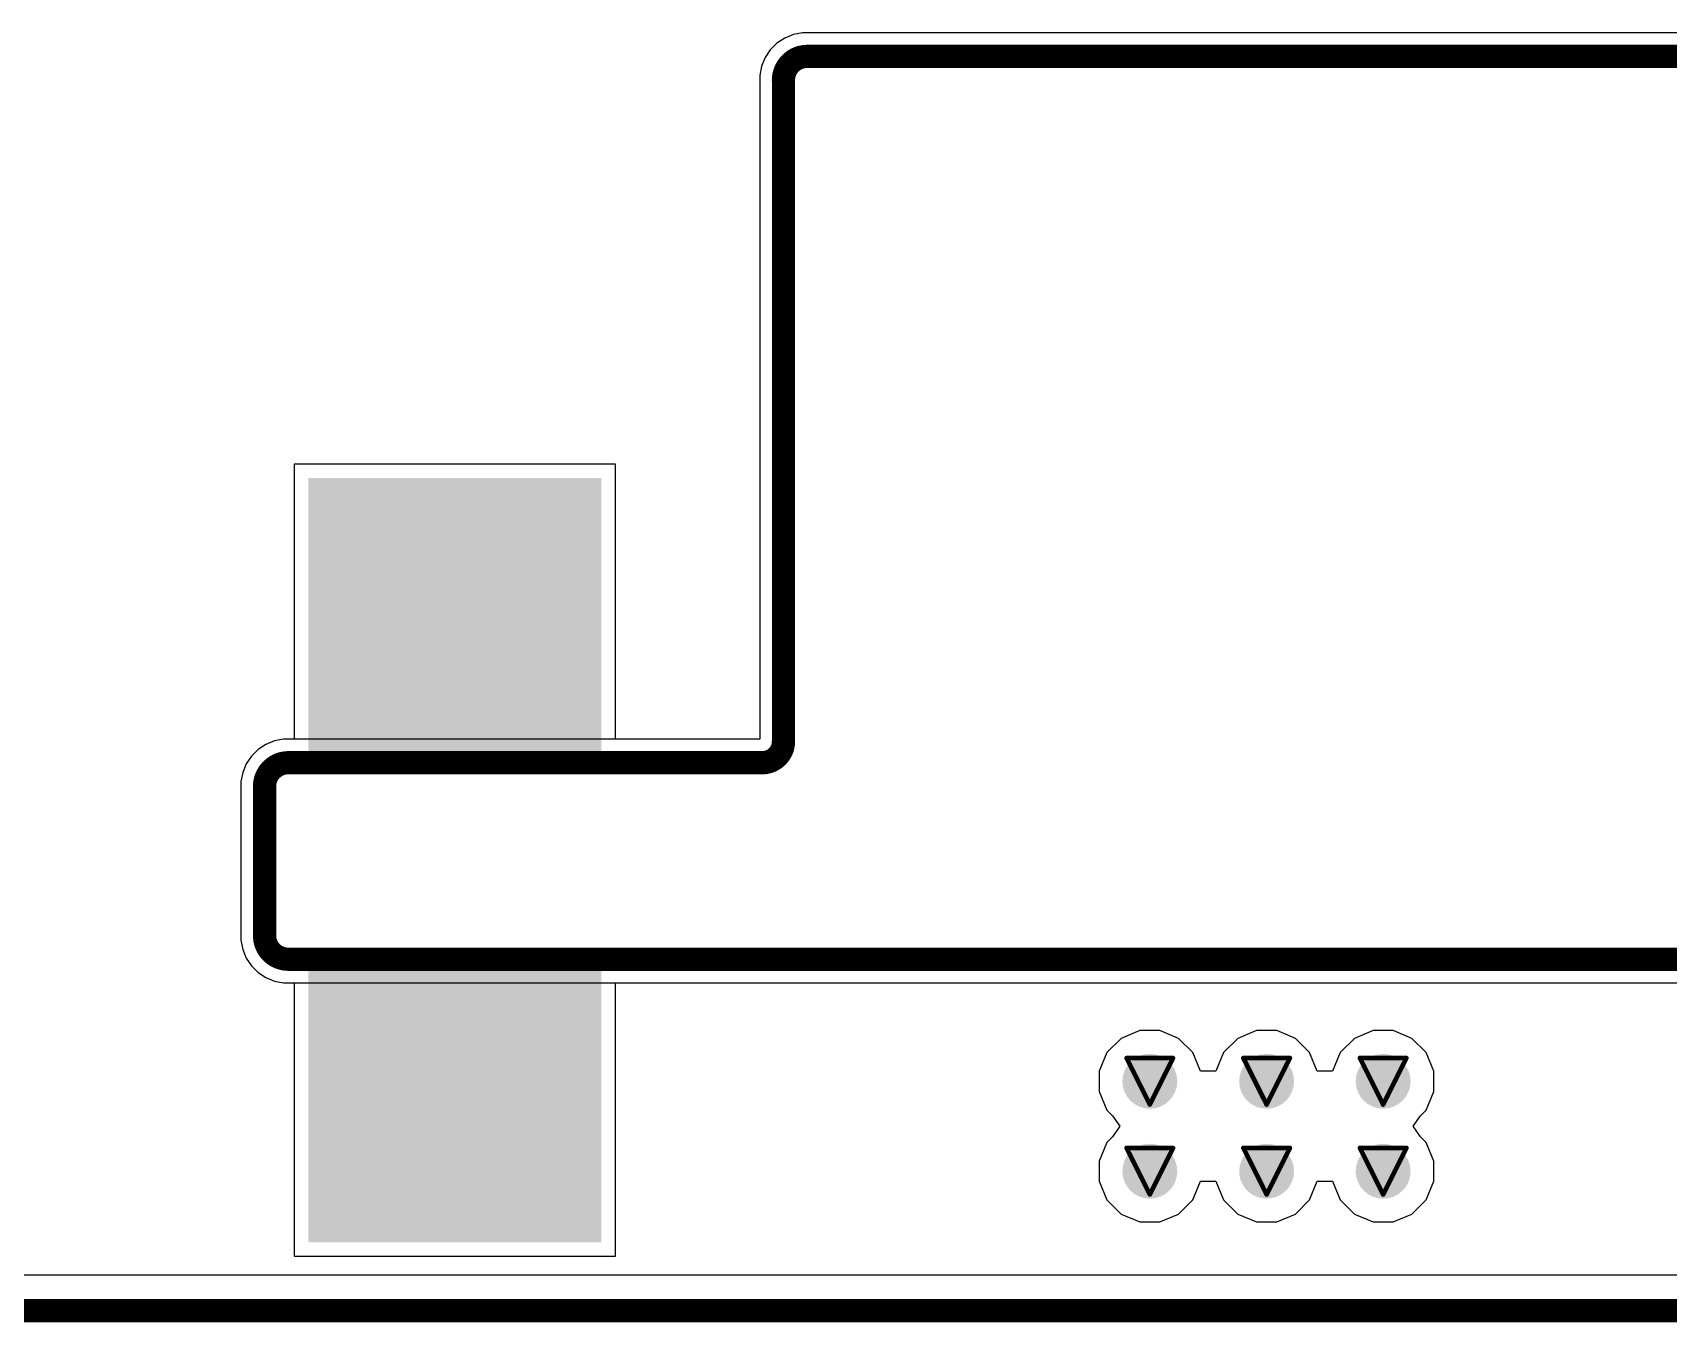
# Model space of a CAD drawing. Header units: inches. Extents: x 0 to 5359, y 0 to 5098.
# Drawn here: x 38.59 to 56.46, y -0.13 to 13.97 of the extents above; entities that cross this region are included whole.
import ezdxf

# ---------------------------------------------------------------- set-up
doc = ezdxf.new("R2010")
doc.units = ezdxf.units.IN
for name, color, linetype in [('Board Outline', 216, 'Continuous'), ('Bottom Layer', 5, 'Continuous'), ('Bottom Paste', 16, 'Continuous'), ('Bottom Solder', 6, 'Continuous'), ('Drill Drawing', 1, 'Continuous'), ('Layer 1', 16, 'Continuous'), ('Layer 2', 76, 'Continuous'), ('Multi-Layer', 9, 'Continuous'), ('Top Layer', 1, 'Continuous'), ('Top Paste', 8, 'Continuous'), ('Top Solder', 216, 'Continuous'), ('Via Holes', 16, 'Continuous')]:
    doc.layers.add(name, color=color, linetype=linetype)

msp = doc.modelspace()

# ---------------------------------------------------------------- hatches: boundary and pattern name
at = {"layer": 'Bottom Layer'}
for points in [[(41.7, 9), (44.7, 9), (44.7, 6), (41.7, 6)], [(41.7, 3.85), (44.7, 3.85), (44.7, 0.85), (41.7, 0.85)]]:
    msp.add_hatch(color=5, dxfattribs=at).paths.add_polyline_path(points)
h = msp.add_hatch(color=5, dxfattribs=at)
edge = h.paths.add_edge_path()
edge.add_arc((50.794, 2.507), 0.3, 0, 360)
h = msp.add_hatch(color=5, dxfattribs=at)
edge = h.paths.add_edge_path()
edge.add_arc((52.07, 2.507), 0.3, 0, 360)
h = msp.add_hatch(color=5, dxfattribs=at)
edge = h.paths.add_edge_path()
edge.add_arc((53.343, 2.507), 0.3, 0, 360)
h = msp.add_hatch(color=5, dxfattribs=at)
edge = h.paths.add_edge_path()
edge.add_arc((50.794, 1.524), 0.3, 0, 360)
h = msp.add_hatch(color=5, dxfattribs=at)
edge = h.paths.add_edge_path()
edge.add_arc((52.07, 1.524), 0.3, 0, 360)
h = msp.add_hatch(color=5, dxfattribs=at)
edge = h.paths.add_edge_path()
edge.add_arc((53.343, 1.524), 0.3, 0, 360)
at = {"layer": 'Bottom Paste'}
for points in [[(41.7, 9), (44.7, 9), (44.7, 6), (41.7, 6)], [(41.7, 3.85), (44.7, 3.85), (44.7, 0.85), (41.7, 0.85)]]:
    msp.add_hatch(color=16, dxfattribs=at).paths.add_polyline_path(points)
at = {"layer": 'Bottom Solder'}
for points in [[(41.598, 9.102), (44.802, 9.102), (44.802, 5.898), (41.598, 5.898)], [(41.598, 3.952), (44.802, 3.952), (44.802, 0.748), (41.598, 0.748)]]:
    msp.add_hatch(color=6, dxfattribs=at).paths.add_polyline_path(points)
at = {"layer": 'Layer 1'}
h = msp.add_hatch(color=16, dxfattribs=at)
edge = h.paths.add_edge_path()
edge.add_arc((50.794, 2.507), 0.3, 0, 360)
h = msp.add_hatch(color=16, dxfattribs=at)
edge = h.paths.add_edge_path()
edge.add_arc((52.07, 2.507), 0.3, 0, 360)
h = msp.add_hatch(color=16, dxfattribs=at)
edge = h.paths.add_edge_path()
edge.add_arc((53.343, 2.507), 0.3, 0, 360)
h = msp.add_hatch(color=16, dxfattribs=at)
edge = h.paths.add_edge_path()
edge.add_arc((50.794, 1.524), 0.3, 0, 360)
h = msp.add_hatch(color=16, dxfattribs=at)
edge = h.paths.add_edge_path()
edge.add_arc((52.07, 1.524), 0.3, 0, 360)
h = msp.add_hatch(color=16, dxfattribs=at)
edge = h.paths.add_edge_path()
edge.add_arc((53.343, 1.524), 0.3, 0, 360)
at = {"layer": 'Layer 2'}
h = msp.add_hatch(color=76, dxfattribs=at)
edge = h.paths.add_edge_path()
edge.add_arc((50.794, 2.507), 0.3, 0, 360)
h = msp.add_hatch(color=76, dxfattribs=at)
edge = h.paths.add_edge_path()
edge.add_arc((52.07, 2.507), 0.3, 0, 360)
h = msp.add_hatch(color=76, dxfattribs=at)
edge = h.paths.add_edge_path()
edge.add_arc((53.343, 2.507), 0.3, 0, 360)
h = msp.add_hatch(color=76, dxfattribs=at)
edge = h.paths.add_edge_path()
edge.add_arc((50.794, 1.524), 0.3, 0, 360)
h = msp.add_hatch(color=76, dxfattribs=at)
edge = h.paths.add_edge_path()
edge.add_arc((52.07, 1.524), 0.3, 0, 360)
h = msp.add_hatch(color=76, dxfattribs=at)
edge = h.paths.add_edge_path()
edge.add_arc((53.343, 1.524), 0.3, 0, 360)
at = {"layer": 'Top Layer'}
for points in [[(41.7, 9), (44.7, 9), (44.7, 6), (41.7, 6)], [(41.7, 3.85), (44.7, 3.85), (44.7, 0.85), (41.7, 0.85)]]:
    msp.add_hatch(color=1, dxfattribs=at).paths.add_polyline_path(points)
h = msp.add_hatch(color=1, dxfattribs=at)
edge = h.paths.add_edge_path()
edge.add_arc((50.794, 2.507), 0.3, 0, 360)
h = msp.add_hatch(color=1, dxfattribs=at)
edge = h.paths.add_edge_path()
edge.add_arc((52.07, 2.507), 0.3, 0, 360)
h = msp.add_hatch(color=1, dxfattribs=at)
edge = h.paths.add_edge_path()
edge.add_arc((53.343, 2.507), 0.3, 0, 360)
h = msp.add_hatch(color=1, dxfattribs=at)
edge = h.paths.add_edge_path()
edge.add_arc((50.794, 1.524), 0.3, 0, 360)
h = msp.add_hatch(color=1, dxfattribs=at)
edge = h.paths.add_edge_path()
edge.add_arc((52.07, 1.524), 0.3, 0, 360)
h = msp.add_hatch(color=1, dxfattribs=at)
edge = h.paths.add_edge_path()
edge.add_arc((53.343, 1.524), 0.3, 0, 360)
at = {"layer": 'Top Paste'}
for points in [[(41.7, 9), (44.7, 9), (44.7, 6), (41.7, 6)], [(41.7, 3.85), (44.7, 3.85), (44.7, 0.85), (41.7, 0.85)]]:
    msp.add_hatch(color=8, dxfattribs=at).paths.add_polyline_path(points)
at = {"layer": 'Top Solder'}
for points in [[(41.598, 9.102), (44.802, 9.102), (44.802, 5.898), (41.598, 5.898)], [(41.598, 3.952), (44.802, 3.952), (44.802, 0.748), (41.598, 0.748)]]:
    msp.add_hatch(color=216, dxfattribs=at).paths.add_polyline_path(points)
at = {"layer": 'Via Holes'}
h = msp.add_hatch(color=7, dxfattribs=at)
edge = h.paths.add_edge_path()
edge.add_arc((50.794, 2.507), 0.15, 0, 360)
h = msp.add_hatch(color=7, dxfattribs=at)
edge = h.paths.add_edge_path()
edge.add_arc((52.07, 2.507), 0.15, 0, 360)
h = msp.add_hatch(color=7, dxfattribs=at)
edge = h.paths.add_edge_path()
edge.add_arc((53.343, 2.507), 0.15, 0, 360)
h = msp.add_hatch(color=7, dxfattribs=at)
edge = h.paths.add_edge_path()
edge.add_arc((50.794, 1.524), 0.15, 0, 360)
h = msp.add_hatch(color=7, dxfattribs=at)
edge = h.paths.add_edge_path()
edge.add_arc((52.07, 1.524), 0.15, 0, 360)
h = msp.add_hatch(color=7, dxfattribs=at)
edge = h.paths.add_edge_path()
edge.add_arc((53.343, 1.524), 0.15, 0, 360)

# ---------------------------------------------------------------- linework, layer by layer
at = {"layer": 'Board Outline'}
for points in [[(46.791, 13.45, 0.254, 0.254, -0.414214), (47.05, 13.709, 0.254, 0.254, 0)], [(47.05, 13.709, 0.254, 0.254, 0), (61.65, 13.709, 0.254, 0.254, 0)], [(46.791, 6.221, 0.254, 0.254, 0), (46.791, 13.45, 0.254, 0.254, 0)], [(46.791, 6.221, 0.254, 0.254, -0.414214), (46.559, 5.989, 0.254, 0.254, 0)], [(41.121, 5.73, 0.254, 0.254, -0.414214), (41.38, 5.989, 0.254, 0.254, 0)], [(41.38, 5.989, 0.254, 0.254, 0), (46.559, 5.989, 0.254, 0.254, 0)], [(41.121, 4.1, 0.254, 0.254, 0), (41.121, 5.73, 0.254, 0.254, 0)], [(41.38, 3.841, 0.254, 0.254, -0.414214), (41.121, 4.1, 0.254, 0.254, 0)], [(41.38, 3.841, 0.254, 0.254, 0), (86.42, 3.841, 0.254, 0.254, 0)], [(0, 0, 0.254, 0.254, 0), (110, 0, 0.254, 0.254, 0)]]:
    msp.add_lwpolyline(points, format="xyseb", dxfattribs=at)
for points in [[(46.986, 13.709, 0.127, 0.127, 1), (47.113, 13.709, 0.127, 0.127, 1)], [(46.986, 13.709, 0.127, 0.127, 1), (47.113, 13.709, 0.127, 0.127, 1)], [(46.727, 13.45, 0.127, 0.127, 1), (46.854, 13.45, 0.127, 0.127, 1)], [(46.727, 13.45, 0.127, 0.127, 1), (46.854, 13.45, 0.127, 0.127, 1)], [(46.727, 6.221, 0.127, 0.127, 1), (46.854, 6.221, 0.127, 0.127, 1)], [(46.727, 6.221, 0.127, 0.127, 1), (46.854, 6.221, 0.127, 0.127, 1)], [(41.316, 5.989, 0.127, 0.127, 1), (41.443, 5.989, 0.127, 0.127, 1)], [(41.316, 5.989, 0.127, 0.127, 1), (41.443, 5.989, 0.127, 0.127, 1)], [(46.496, 5.989, 0.127, 0.127, 1), (46.623, 5.989, 0.127, 0.127, 1)], [(46.496, 5.989, 0.127, 0.127, 1), (46.623, 5.989, 0.127, 0.127, 1)], [(41.057, 5.73, 0.127, 0.127, 1), (41.184, 5.73, 0.127, 0.127, 1)], [(41.057, 5.73, 0.127, 0.127, 1), (41.184, 5.73, 0.127, 0.127, 1)], [(41.057, 4.1, 0.127, 0.127, 1), (41.184, 4.1, 0.127, 0.127, 1)], [(41.057, 4.1, 0.127, 0.127, 1), (41.184, 4.1, 0.127, 0.127, 1)], [(41.316, 3.841, 0.127, 0.127, 1), (41.443, 3.841, 0.127, 0.127, 1)], [(41.316, 3.841, 0.127, 0.127, 1), (41.443, 3.841, 0.127, 0.127, 1)]]:
    msp.add_lwpolyline(points, format="xyseb", close=True, dxfattribs=at)
at = {"layer": 'Bottom Layer'}
for p, q in [((46.899, 13.948), (46.804, 13.909)), ((46.998, 13.968), (46.899, 13.948)), ((47.05, 13.968), (46.998, 13.968)), ((61.65, 13.968), (47.05, 13.968)), ((47.05, 13.968), (47.05, 13.968)), ((46.647, 13.78), (46.591, 13.696)), ((46.72, 13.853), (46.647, 13.78)), ((46.804, 13.909), (46.72, 13.853)), ((46.552, 13.601), (46.532, 13.502)), ((46.591, 13.696), (46.552, 13.601)), ((46.532, 13.502), (46.532, 6.248)), ((44.954, 9.254), (41.446, 9.254)), ((41.446, 9.254), (41.446, 6.248)), ((44.954, 6.248), (44.954, 9.254)), ((41.05, 6.133), (40.977, 6.06)), ((41.134, 6.189), (41.05, 6.133)), ((41.229, 6.228), (41.134, 6.189)), ((41.328, 6.248), (41.229, 6.228)), ((41.38, 6.248), (41.328, 6.248)), ((41.446, 6.248), (41.38, 6.248)), ((41.38, 6.248), (41.38, 6.248)), ((46.532, 6.248), (44.954, 6.248)), ((40.921, 5.976), (40.882, 5.881)), ((40.977, 6.06), (40.921, 5.976)), ((40.882, 5.881), (40.862, 5.782)), ((40.862, 5.782), (40.862, 4.1)), ((40.862, 4.1), (40.862, 4.1)), ((40.862, 4.1), (40.862, 4.049)), ((40.862, 4.049), (40.882, 3.949)), ((40.882, 3.949), (40.921, 3.854)), ((40.921, 3.854), (40.977, 3.77)), ((40.977, 3.77), (41.05, 3.697)), ((41.05, 3.697), (41.134, 3.641)), ((41.134, 3.641), (41.229, 3.602)), ((41.229, 3.602), (41.328, 3.582)), ((41.328, 3.582), (41.446, 3.582)), ((41.446, 3.582), (41.446, 0.596)), ((44.954, 0.596), (44.954, 3.582)), ((44.954, 3.582), (82.846, 3.582)), ((41.446, 0.596), (44.954, 0.596)), ((105.855, 0.388), (4.145, 0.388))]:
    msp.add_line(p, q, dxfattribs=at)
at = {"layer": 'Drill Drawing'}
for points in [[(50.54, 2.761, 0.0508, 0.0508, 0), (51.048, 2.761, 0.0508, 0.0508, 0)], [(50.54, 2.761, 0.0508, 0.0508, 0), (50.794, 2.253, 0.0508, 0.0508, 0)], [(50.794, 2.253, 0.0508, 0.0508, 0), (51.048, 2.761, 0.0508, 0.0508, 0)], [(51.816, 2.761, 0.0508, 0.0508, 0), (52.324, 2.761, 0.0508, 0.0508, 0)], [(51.816, 2.761, 0.0508, 0.0508, 0), (52.07, 2.253, 0.0508, 0.0508, 0)], [(52.07, 2.253, 0.0508, 0.0508, 0), (52.324, 2.761, 0.0508, 0.0508, 0)], [(53.089, 2.761, 0.0508, 0.0508, 0), (53.597, 2.761, 0.0508, 0.0508, 0)], [(53.089, 2.761, 0.0508, 0.0508, 0), (53.343, 2.253, 0.0508, 0.0508, 0)], [(53.343, 2.253, 0.0508, 0.0508, 0), (53.597, 2.761, 0.0508, 0.0508, 0)], [(50.54, 1.778, 0.0508, 0.0508, 0), (51.048, 1.778, 0.0508, 0.0508, 0)], [(50.54, 1.778, 0.0508, 0.0508, 0), (50.794, 1.27, 0.0508, 0.0508, 0)], [(50.794, 1.27, 0.0508, 0.0508, 0), (51.048, 1.778, 0.0508, 0.0508, 0)], [(51.816, 1.778, 0.0508, 0.0508, 0), (52.324, 1.778, 0.0508, 0.0508, 0)], [(51.816, 1.778, 0.0508, 0.0508, 0), (52.07, 1.27, 0.0508, 0.0508, 0)], [(52.07, 1.27, 0.0508, 0.0508, 0), (52.324, 1.778, 0.0508, 0.0508, 0)], [(53.089, 1.778, 0.0508, 0.0508, 0), (53.597, 1.778, 0.0508, 0.0508, 0)], [(53.089, 1.778, 0.0508, 0.0508, 0), (53.343, 1.27, 0.0508, 0.0508, 0)], [(53.343, 1.27, 0.0508, 0.0508, 0), (53.597, 1.778, 0.0508, 0.0508, 0)]]:
    msp.add_lwpolyline(points, format="xyseb", dxfattribs=at)
for points in [[(50.527, 2.761, 0.0254, 0.0254, 1), (50.552, 2.761, 0.0254, 0.0254, 1)], [(50.527, 2.761, 0.0254, 0.0254, 1), (50.552, 2.761, 0.0254, 0.0254, 1)], [(51.035, 2.761, 0.0254, 0.0254, 1), (51.06, 2.761, 0.0254, 0.0254, 1)], [(51.035, 2.761, 0.0254, 0.0254, 1), (51.06, 2.761, 0.0254, 0.0254, 1)], [(51.803, 2.761, 0.0254, 0.0254, 1), (51.829, 2.761, 0.0254, 0.0254, 1)], [(51.803, 2.761, 0.0254, 0.0254, 1), (51.829, 2.761, 0.0254, 0.0254, 1)], [(52.311, 2.761, 0.0254, 0.0254, 1), (52.337, 2.761, 0.0254, 0.0254, 1)], [(52.311, 2.761, 0.0254, 0.0254, 1), (52.337, 2.761, 0.0254, 0.0254, 1)], [(53.076, 2.761, 0.0254, 0.0254, 1), (53.102, 2.761, 0.0254, 0.0254, 1)], [(53.076, 2.761, 0.0254, 0.0254, 1), (53.102, 2.761, 0.0254, 0.0254, 1)], [(53.584, 2.761, 0.0254, 0.0254, 1), (53.61, 2.761, 0.0254, 0.0254, 1)], [(53.584, 2.761, 0.0254, 0.0254, 1), (53.61, 2.761, 0.0254, 0.0254, 1)], [(50.781, 2.253, 0.0254, 0.0254, 1), (50.806, 2.253, 0.0254, 0.0254, 1)], [(50.781, 2.253, 0.0254, 0.0254, 1), (50.806, 2.253, 0.0254, 0.0254, 1)], [(52.057, 2.253, 0.0254, 0.0254, 1), (52.083, 2.253, 0.0254, 0.0254, 1)], [(52.057, 2.253, 0.0254, 0.0254, 1), (52.083, 2.253, 0.0254, 0.0254, 1)], [(53.33, 2.253, 0.0254, 0.0254, 1), (53.356, 2.253, 0.0254, 0.0254, 1)], [(53.33, 2.253, 0.0254, 0.0254, 1), (53.356, 2.253, 0.0254, 0.0254, 1)], [(50.527, 1.778, 0.0254, 0.0254, 1), (50.552, 1.778, 0.0254, 0.0254, 1)], [(50.527, 1.778, 0.0254, 0.0254, 1), (50.552, 1.778, 0.0254, 0.0254, 1)], [(51.035, 1.778, 0.0254, 0.0254, 1), (51.06, 1.778, 0.0254, 0.0254, 1)], [(51.035, 1.778, 0.0254, 0.0254, 1), (51.06, 1.778, 0.0254, 0.0254, 1)], [(51.803, 1.778, 0.0254, 0.0254, 1), (51.829, 1.778, 0.0254, 0.0254, 1)], [(51.803, 1.778, 0.0254, 0.0254, 1), (51.829, 1.778, 0.0254, 0.0254, 1)], [(52.311, 1.778, 0.0254, 0.0254, 1), (52.337, 1.778, 0.0254, 0.0254, 1)], [(52.311, 1.778, 0.0254, 0.0254, 1), (52.337, 1.778, 0.0254, 0.0254, 1)], [(53.076, 1.778, 0.0254, 0.0254, 1), (53.102, 1.778, 0.0254, 0.0254, 1)], [(53.076, 1.778, 0.0254, 0.0254, 1), (53.102, 1.778, 0.0254, 0.0254, 1)], [(53.584, 1.778, 0.0254, 0.0254, 1), (53.61, 1.778, 0.0254, 0.0254, 1)], [(53.584, 1.778, 0.0254, 0.0254, 1), (53.61, 1.778, 0.0254, 0.0254, 1)], [(50.781, 1.27, 0.0254, 0.0254, 1), (50.806, 1.27, 0.0254, 0.0254, 1)], [(50.781, 1.27, 0.0254, 0.0254, 1), (50.806, 1.27, 0.0254, 0.0254, 1)], [(52.057, 1.27, 0.0254, 0.0254, 1), (52.083, 1.27, 0.0254, 0.0254, 1)], [(52.057, 1.27, 0.0254, 0.0254, 1), (52.083, 1.27, 0.0254, 0.0254, 1)], [(53.33, 1.27, 0.0254, 0.0254, 1), (53.356, 1.27, 0.0254, 0.0254, 1)], [(53.33, 1.27, 0.0254, 0.0254, 1), (53.356, 1.27, 0.0254, 0.0254, 1)]]:
    msp.add_lwpolyline(points, format="xyseb", close=True, dxfattribs=at)
at = {"layer": 'Layer 1'}
for p, q in [((46.899, 13.948), (46.804, 13.909)), ((46.998, 13.968), (46.899, 13.948)), ((47.05, 13.968), (46.998, 13.968)), ((61.65, 13.968), (47.05, 13.968)), ((47.05, 13.968), (47.05, 13.968)), ((46.647, 13.78), (46.591, 13.696)), ((46.72, 13.853), (46.647, 13.78)), ((46.804, 13.909), (46.72, 13.853)), ((46.552, 13.601), (46.532, 13.502)), ((46.591, 13.696), (46.552, 13.601)), ((46.532, 13.502), (46.532, 6.248)), ((41.05, 6.133), (40.977, 6.06)), ((41.134, 6.189), (41.05, 6.133)), ((41.229, 6.228), (41.134, 6.189)), ((41.328, 6.248), (41.229, 6.228)), ((41.38, 6.248), (41.328, 6.248)), ((46.532, 6.248), (41.38, 6.248)), ((41.38, 6.248), (41.38, 6.248)), ((40.921, 5.976), (40.882, 5.881)), ((40.977, 6.06), (40.921, 5.976)), ((40.882, 5.881), (40.862, 5.782)), ((40.862, 5.782), (40.862, 4.1)), ((40.862, 4.1), (40.862, 4.1)), ((40.862, 4.1), (40.862, 4.049)), ((40.862, 4.049), (40.882, 3.949)), ((40.882, 3.949), (40.921, 3.854)), ((40.921, 3.854), (40.977, 3.77)), ((40.977, 3.77), (41.05, 3.697)), ((41.05, 3.697), (41.134, 3.641)), ((41.134, 3.641), (41.229, 3.602)), ((41.229, 3.602), (41.328, 3.582)), ((41.328, 3.582), (41.38, 3.582)), ((41.38, 3.582), (86.42, 3.582)), ((105.855, 0.388), (4.145, 0.388))]:
    msp.add_line(p, q, dxfattribs=at)
at = {"layer": 'Layer 2'}
for p, q in [((46.899, 13.948), (46.804, 13.909)), ((46.998, 13.968), (46.899, 13.948)), ((47.05, 13.968), (46.998, 13.968)), ((61.65, 13.968), (47.05, 13.968)), ((47.05, 13.968), (47.05, 13.968)), ((46.647, 13.78), (46.591, 13.696)), ((46.72, 13.853), (46.647, 13.78)), ((46.804, 13.909), (46.72, 13.853)), ((46.552, 13.601), (46.532, 13.502)), ((46.591, 13.696), (46.552, 13.601)), ((46.532, 13.502), (46.532, 6.248)), ((41.05, 6.133), (40.977, 6.06)), ((41.134, 6.189), (41.05, 6.133)), ((41.229, 6.228), (41.134, 6.189)), ((41.328, 6.248), (41.229, 6.228)), ((41.38, 6.248), (41.328, 6.248)), ((46.532, 6.248), (41.38, 6.248)), ((41.38, 6.248), (41.38, 6.248)), ((40.921, 5.976), (40.882, 5.881)), ((40.977, 6.06), (40.921, 5.976)), ((40.882, 5.881), (40.862, 5.782)), ((40.862, 5.782), (40.862, 4.1)), ((40.862, 4.1), (40.862, 4.1)), ((40.862, 4.1), (40.862, 4.049)), ((40.862, 4.049), (40.882, 3.949)), ((40.882, 3.949), (40.921, 3.854)), ((40.921, 3.854), (40.977, 3.77)), ((40.977, 3.77), (41.05, 3.697)), ((41.05, 3.697), (41.134, 3.641)), ((41.134, 3.641), (41.229, 3.602)), ((41.229, 3.602), (41.328, 3.582)), ((41.328, 3.582), (41.38, 3.582)), ((41.38, 3.582), (86.42, 3.582)), ((50.684, 3.061), (50.48, 2.976)), ((50.904, 3.061), (50.684, 3.061)), ((51.108, 2.976), (50.904, 3.061)), ((51.96, 3.061), (51.756, 2.976)), ((52.18, 3.061), (51.96, 3.061)), ((52.384, 2.976), (52.18, 3.061)), ((53.233, 3.061), (53.029, 2.976)), ((53.453, 3.061), (53.233, 3.061)), ((53.657, 2.976), (53.453, 3.061)), ((50.48, 2.976), (50.324, 2.82)), ((51.263, 2.82), (51.108, 2.976)), ((51.756, 2.976), (51.6, 2.82)), ((52.54, 2.82), (52.384, 2.976)), ((53.029, 2.976), (52.873, 2.82)), ((53.813, 2.82), (53.657, 2.976)), ((50.324, 2.82), (50.24, 2.617)), ((51.348, 2.617), (51.263, 2.82)), ((51.6, 2.82), (51.516, 2.617)), ((52.624, 2.617), (52.54, 2.82)), ((52.873, 2.82), (52.789, 2.617)), ((53.897, 2.617), (53.813, 2.82)), ((50.24, 2.617), (50.24, 2.396)), ((51.516, 2.617), (51.348, 2.617)), ((52.789, 2.617), (52.624, 2.617)), ((53.897, 2.396), (53.897, 2.617)), ((50.24, 2.396), (50.324, 2.193)), ((53.813, 2.193), (53.897, 2.396)), ((50.324, 2.193), (50.385, 2.131)), ((53.751, 2.131), (53.813, 2.193)), ((50.385, 2.131), (50.465, 2.015)), ((50.465, 2.015), (50.385, 1.899)), ((53.672, 2.015), (53.751, 2.131)), ((53.751, 1.899), (53.672, 2.015)), ((50.324, 1.838), (50.24, 1.634)), ((50.385, 1.899), (50.324, 1.838)), ((53.813, 1.838), (53.751, 1.899)), ((53.897, 1.634), (53.813, 1.838)), ((50.24, 1.634), (50.24, 1.414)), ((53.897, 1.414), (53.897, 1.634)), ((50.24, 1.414), (50.324, 1.21)), ((51.263, 1.21), (51.348, 1.414)), ((51.348, 1.414), (51.516, 1.414)), ((51.516, 1.414), (51.6, 1.21)), ((52.54, 1.21), (52.624, 1.414)), ((52.624, 1.414), (52.789, 1.414)), ((52.789, 1.414), (52.873, 1.21)), ((53.813, 1.21), (53.897, 1.414)), ((50.324, 1.21), (50.48, 1.054)), ((51.108, 1.054), (51.263, 1.21)), ((51.6, 1.21), (51.756, 1.054)), ((52.384, 1.054), (52.54, 1.21)), ((52.873, 1.21), (53.029, 1.054)), ((53.657, 1.054), (53.813, 1.21)), ((50.48, 1.054), (50.684, 0.97)), ((50.684, 0.97), (50.904, 0.97)), ((50.904, 0.97), (51.108, 1.054)), ((51.756, 1.054), (51.96, 0.97)), ((51.96, 0.97), (52.18, 0.97)), ((52.18, 0.97), (52.384, 1.054)), ((53.029, 1.054), (53.233, 0.97)), ((53.233, 0.97), (53.453, 0.97)), ((53.453, 0.97), (53.657, 1.054)), ((105.855, 0.388), (4.145, 0.388))]:
    msp.add_line(p, q, dxfattribs=at)
at = {"layer": 'Multi-Layer'}
for p, q in [((46.791, 13.502), (46.83, 13.597)), ((46.83, 13.597), (46.903, 13.67)), ((46.903, 13.67), (46.998, 13.709)), ((46.998, 13.709), (47.05, 13.709)), ((47.05, 13.709), (47.05, 13.709)), ((47.05, 13.709), (61.65, 13.709)), ((46.791, 13.45), (46.791, 13.502)), ((46.791, 6.221), (46.791, 13.45)), ((46.688, 6.028), (46.752, 6.092)), ((46.752, 6.092), (46.786, 6.175)), ((46.786, 6.175), (46.791, 6.221)), ((46.791, 6.221), (46.791, 6.221)), ((41.16, 5.877), (41.233, 5.95)), ((41.233, 5.95), (41.328, 5.989)), ((41.328, 5.989), (41.38, 5.989)), ((41.38, 5.989), (41.38, 5.989)), ((41.38, 5.989), (46.559, 5.989)), ((46.559, 5.989), (46.605, 5.994)), ((46.605, 5.994), (46.688, 6.028)), ((41.121, 5.782), (41.16, 5.877)), ((41.121, 5.73), (41.121, 5.782)), ((41.121, 4.1), (41.121, 5.73)), ((41.121, 4.049), (41.121, 4.1)), ((41.121, 4.1), (41.121, 4.1)), ((41.16, 3.953), (41.121, 4.049)), ((41.233, 3.88), (41.16, 3.953)), ((41.328, 3.841), (41.233, 3.88)), ((41.38, 3.841), (41.328, 3.841)), ((86.42, 3.841), (41.38, 3.841))]:
    msp.add_line(p, q, dxfattribs=at)
at = {"layer": 'Top Layer'}
for p, q in [((46.899, 13.948), (46.804, 13.909)), ((46.998, 13.968), (46.899, 13.948)), ((47.05, 13.968), (46.998, 13.968)), ((61.65, 13.968), (47.05, 13.968)), ((47.05, 13.968), (47.05, 13.968)), ((46.647, 13.78), (46.591, 13.696)), ((46.72, 13.853), (46.647, 13.78)), ((46.804, 13.909), (46.72, 13.853)), ((46.552, 13.601), (46.532, 13.502)), ((46.591, 13.696), (46.552, 13.601)), ((46.532, 13.502), (46.532, 6.248)), ((44.954, 9.254), (41.446, 9.254)), ((41.446, 9.254), (41.446, 6.248)), ((44.954, 6.248), (44.954, 9.254)), ((41.05, 6.133), (40.977, 6.06)), ((41.134, 6.189), (41.05, 6.133)), ((41.229, 6.228), (41.134, 6.189)), ((41.328, 6.248), (41.229, 6.228)), ((41.38, 6.248), (41.328, 6.248)), ((41.446, 6.248), (41.38, 6.248)), ((41.38, 6.248), (41.38, 6.248)), ((46.532, 6.248), (44.954, 6.248)), ((40.921, 5.976), (40.882, 5.881)), ((40.977, 6.06), (40.921, 5.976)), ((40.882, 5.881), (40.862, 5.782)), ((40.862, 5.782), (40.862, 4.1)), ((40.862, 4.1), (40.862, 4.1)), ((40.862, 4.1), (40.862, 4.049)), ((40.862, 4.049), (40.882, 3.949)), ((40.882, 3.949), (40.921, 3.854)), ((40.921, 3.854), (40.977, 3.77)), ((40.977, 3.77), (41.05, 3.697)), ((41.05, 3.697), (41.134, 3.641)), ((41.134, 3.641), (41.229, 3.602)), ((41.229, 3.602), (41.328, 3.582)), ((41.328, 3.582), (41.446, 3.582)), ((41.446, 3.582), (41.446, 0.596)), ((44.954, 0.596), (44.954, 3.582)), ((44.954, 3.582), (82.846, 3.582)), ((41.446, 0.596), (44.954, 0.596)), ((105.855, 0.388), (4.145, 0.388))]:
    msp.add_line(p, q, dxfattribs=at)

doc.saveas('drawing.dxf')
